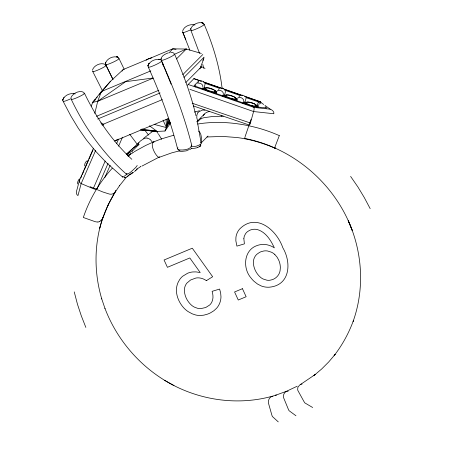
<?xml version="1.0" encoding="UTF-8"?>
<svg xmlns="http://www.w3.org/2000/svg" width="450" height="450" viewBox="0 0 450 450"><rect width="100%" height="100%" fill="white"/><g stroke="black" fill="none" stroke-linecap="round" stroke-linejoin="round"><path stroke-width="0.67" d="M105.469 63.714L105.508 62.606L105.469 63.714C106.189 58.596 114.249 55.041 118.519 57.741M92.424 70.273C93.589 65.424 101.222 61.948 105.48 64.637M161.072 59.023C161.494 55.569 165.42 53.955 168.3 52.852M182.548 31.506C183.308 26.443 190.513 23.552 195.007 24.981M161.061 59.366L161.078 58.607M62.814 100.074C63.962 95.276 70.763 92.509 75.24 93.898M148.033 65.919C149.226 61.127 155.981 58.326 160.47 59.732M190.682 29.222C191.903 24.401 199.479 20.852 203.732 23.586M162.951 65.205L163.074 63.855M202.787 87.21C203.456 84.847 200.959 83.211 198.872 83.143M205.183 83.745L203.873 88.656M225.596 91.147L224.488 95.4M246.037 98.274L244.929 102.527M189.264 149.513L186.204 150.879L181.8 151.403A4.742 0.793 -14.2 0 1 181.716 151.374M70.931 97.718C72.703 93.229 79.706 89.826 83.987 92.486M190.699 28.794L190.744 28.44M167.923 118.721L166.376 127.581L164.998 131.012L157.134 131.439L140.417 129.864M99.973 227.273C94.095 250.785 94.877 275.777 101.767 298.98L101.644 298.614L105.024 308.61M94.809 113.383L97.712 101.306L101.362 91.536L110.543 81.264L123.227 69.531L172.693 48.859L186.306 49.039L201.341 53.443M90.045 186.654A3.246 0.939 20.7 0 0 90.692 186.958L102.769 191.953L109.192 194.018A5.788 1.671 20.7 0 0 110.486 194.197C112.787 194.462 115.47 192.757 115.779 190.423M245.076 136.71L250.779 120.077A3.246 0.416 -68.1 0 1 251.044 119.391M187.622 85.348A3.24 0.456 -70.8 0 1 188.162 84.465L254.036 107.438L270.231 109.198C272.087 109.845 274.303 111.538 273.831 113.749L253.592 111.544L250.414 123.019L192.201 103.219M168.885 118.963L166.376 127.581L154.198 124.38M102.853 217.519L99.709 228.15C103.112 215.038 108.585 202.523 115.723 191.019M195.272 86.957L195.885 84.938M197.882 83.638L198.653 81.084L193.995 85.776L253.699 106.594L266.85 108.022L265.151 106.796M222.643 96.064C225.529 92.317 219.741 88.448 216.838 91.187M243.084 103.191C245.97 99.444 240.182 95.574 237.279 98.314M245.751 97.509L258.356 101.903L257.006 106.369L258.137 107.184M257.738 107.19L258.345 105.176M201.088 67.697L201.347 66.87A7.374 7.296 -49.5 0 1 204.733 68.304A10.62 10.496 -65.7 0 1 205.014 68.529M102.707 218.362L108.039 205.116L107.814 205.588L114.576 193.089M170.347 122.754L169.869 124.065L164.998 131.012M213.885 92.942L215.196 90.872L216.709 92.256M234.326 100.069L235.637 97.999L237.15 99.388M126.427 173.453C127.243 176.141 134.241 168.834 135.579 167.608A7.571 1.496 -40.3 0 0 137.194 165.459M199.935 68.889L203.574 59.276M200.773 145.311L200.903 144.984M203.214 115.869L204.289 114.176M279.326 135.596L275.192 146.357A6.053 0.714 -66.2 0 0 275.057 146.807A4.984 0.591 -66.2 0 0 274.838 147.938L274.849 148.033M91.192 106.2L92.79 102.302L101.362 91.536L150.834 70.864M169.38 120.476L166.376 127.581L163.035 120.094M105.188 161.027L93.229 188.691L81.174 183.578A3.369 2.081 20.6 0 1 79.538 180.411M97.245 188.342L108.045 163.401M116.623 143.578L118.558 139.101M93.482 148.219L79.464 180.377L76.888 189.979C76.078 191.756 75.999 194.518 77.957 195.581L81.174 183.578L95.709 150.238M80.921 177.722L81.759 175.792M82.322 174.51L84.004 170.651M84.566 169.363L88.492 160.363M89.049 159.075L92.976 150.069M104.828 177.502L110.166 165.341M118.592 146.138L122.529 137.177M202.888 60.446L203.991 57.96M170.46 122.805L169.869 124.065L169.723 122.681M138.139 143.747L140.068 141.272L143.409 138.864M78.261 180.54L77.406 182.768L77.529 183.982M218.604 89.769L219.026 88.987M239.046 96.902L239.462 96.114M102.561 218.694L99.984 221.287M169.886 121.528L166.376 127.581L166.101 119.317M128.453 156.386L130.005 154.592L132.317 152.966M114.396 193.359L119.661 185.513L119.43 185.811L126.321 177.221M78.441 180.236L78.823 179.674M63.163 98.544L63.973 97.453M197.831 112.837L196.841 115.093L196.824 117.788M122.04 71.123L123.227 69.531M159.649 156.853L141.958 166.089M153.023 78.199L97.712 101.306L92.79 102.302L95.451 99.146M96.339 98.094L97.228 97.043M99.45 94.41L110.543 81.264M204.542 89.685L206.303 87.767C210.077 87.919 214.386 89.066 216.653 92.312M224.983 96.812L226.744 94.894C230.518 95.046 234.827 96.193 237.094 99.439M245.424 103.944L247.185 102.026C251.207 102.133 255.617 103.545 257.979 107.01M140.889 166.292L140.653 166.551M169.026 52.971L172.693 48.859L176.034 49.309M112.269 168.227C104.124 177.176 97.166 187.206 91.614 197.961A153.231 145.485 44.8 0 0 83.323 217.485L95.017 221.631A6.053 1.721 18.7 0 0 95.625 221.771A4.984 1.417 18.7 0 0 97.582 221.991L97.858 221.979M198.877 147.026L200.43 145.828L199.311 146.773M242.747 103.157L244.131 102.628L246.308 102.904C248.687 105.12 252.034 105.896 255.206 106.003L256.078 105.126L257.895 107.094M92.79 102.302L95.743 99.326M176.468 58.944L186.306 49.039L185.074 49.286M182.756 74.694L202.815 54.512M183.999 77.394L204.053 57.206M185.816 82.508L201.347 66.87L200.34 67.101M188.162 84.465L193.894 78.694L201.139 81.225M126.838 154.575L138.651 142.678M126.596 154.648L132.598 150.806L138.892 144.472L139.022 144.759M196.712 121.804L204.092 114.373M197.241 122.181L200.779 118.614L203.906 117.709L211.815 116.595L223.262 116.111M201.594 142.481L207.996 136.041M140.484 166.719L137.183 168.896M200.43 145.828L199.721 146.514M130.899 173.942L130.579 174.274L132.834 172.811M126.427 153.922L133.408 147.915L138.892 144.472M127.108 173.987L124.059 176.456L122.631 177.058L106.2 162.416L95.715 151.341L86.479 139.995L78.328 128.317L70.942 116.123L63.152 101.368M128.576 175.303L126.793 176.968L128.042 176.029M128.818 175.095L129.139 174.814M129.476 174.527L129.819 174.24M131.608 173.323L131.996 172.997M190.71 148.978L189.979 149.518M132.069 172.935L132.474 172.609M130.624 173.936L130.292 174.206M130.072 174.386L128.227 175.877M258.767 104.389L259.521 103.793M143.899 138.105L153.292 130.854M134.505 171.591L137.07 169.464L136.569 169.667M133.56 172.282L133.071 172.637M222.683 96.233C225.231 94.522 228.836 94.59 231.536 95.985M243.118 103.359C245.852 101.548 249.688 101.722 252.501 103.376L252.248 102.954M97.712 101.306L125.617 81.686L152.977 78.024M135.203 170.556L135.501 170.347M117.883 139.275L114.958 140.906A20.7 13.033 70.7 0 1 114.525 141.058M146.081 60.216L148.444 58.708L151.802 57.825M206.37 280.665L212.653 276.733L192.291 248.203L164.059 259.999L167.422 267.311L189.81 257.957L200.199 272.537L195.998 271.896L192.808 271.952A19.232 18.259 44.8 0 0 187.599 273.257L182.655 276.249A18.422 17.494 44.8 0 0 179.578 279.714L178.189 282.218A22.067 20.953 44.8 0 0 177.148 285.03L176.901 285.998A20.047 19.035 44.8 0 0 176.417 290.964C176.704 297.113 179.46 303.007 183.487 307.592A23.715 22.517 44.8 0 0 188.173 311.631L192.223 313.83L195.649 314.972A19.519 18.534 44.8 0 0 200.295 315.501L203.839 315.157L207.433 314.168A29.706 28.204 44.8 0 0 210.549 312.817L213.891 310.736L216.602 308.233A18.911 17.955 44.8 0 0 219.487 303.683A19.727 18.731 44.8 0 0 220.123 301.989A18.787 17.837 44.8 0 0 220.972 296.679L220.646 292.95L219.606 289.074L212.124 291.33C213.126 294.767 213.502 298.642 211.888 301.956A11.627 11.042 44.8 0 1 209.655 305.021L205.763 307.496L200.891 308.604A12.701 12.06 44.8 0 1 197.454 308.25L194.732 307.277A14.541 13.804 44.8 0 1 191.576 305.274C187.088 301.309 184.072 295.251 184.444 289.192A12.814 12.167 44.8 0 1 185.226 285.941A12.105 11.498 44.8 0 1 186.868 283.118L190.569 280.012L195.874 278.038A12.679 12.037 44.8 0 1 199.924 278.004A14.771 14.023 44.8 0 1 206.376 280.648M87.159 160.757C85.489 161.747 84.403 164.008 84.724 165.938M200.087 144.692L196.262 146.211L191.109 146.857M312.671 407.514L304.853 402.913A1.806 0.546 60.2 0 1 304.526 402.452A52.532 15.958 60.2 0 1 303.879 401.411L297.939 390.617A4.809 1.463 60.2 0 1 297.686 389.745L297.838 387.371L299.576 385.121L315.242 374.484L313.959 375.542L321.593 369.062L328.674 361.986L335.166 354.358L334.114 355.646C342.326 345.021 348.846 333.135 353.441 320.512L353.137 321.351C364.77 288.793 362.498 251.966 348.204 220.607L352.187 230.327M79.065 179.336L79.869 178.847M134.297 151.701L145.586 145.507L153.332 141.998L161.291 138.949L173.711 135.231M245.436 138.442L245.002 138.578L244.822 138.071A5.788 0.737 -68.1 0 1 244.935 137.306M300.645 384.311L302.046 384.086M153.315 142.003C149.878 144.782 155.469 155.886 158.878 157.444L171.709 152.865L179.831 150.761M297.214 386.207L286.566 391.252L275.462 395.297L276.249 395.055C239.237 406.665 197.702 400.596 164.768 380.413L173.97 385.56M174.274 54.366L186.306 49.039M96.418 116.336L158.844 90.253M97.661 119.036L160.088 92.953M101.869 124.808L162.281 99.63M115.796 140.524L168.666 118.44M222.531 95.946L226.305 95.332M242.972 103.073L246.746 102.465M202.331 88.723C205.144 87.722 208.378 87.311 211.095 88.853M222.311 96.03L223.689 95.501L225.866 95.777C228.87 99.146 233.803 97.836 237.223 100.221M125.899 177.536L124.211 177.733M194.355 112.084L199.513 110.728M209.728 111.369L208.102 111.836A8.944 8.803 -35.2 0 0 204.232 114.12M197.612 124.043C217.901 120.679 238.888 122.76 258.643 128.171A153.231 145.485 44.8 0 1 279.304 135.608M202.511 88.763L205.723 88.065M224.235 95.608L226.811 95.051M244.035 102.876L245.323 102.6M133.864 152.505L133.751 152.516A8.803 6.064 63 0 0 132.322 152.972M206.983 136.98L222.722 136.423L237.071 137.531C249.508 139.168 262.868 142.852 274.939 148.185M205.864 88.206L202.089 88.819L203.248 88.374L205.431 88.644C208.243 91.839 212.85 90.81 216.169 92.756M170.702 52.335L172.732 52.487L174.116 53.392M205.431 90.197L207.416 90.174L207.917 91.26M225.872 97.324L227.857 97.307M246.308 104.451L248.299 104.434M181.26 151.588L178.718 150.688M141.069 129.847L157.134 131.439L149.501 125.769M141.103 129.774L157.134 131.439L155.824 131.012M147.032 138.099L148.776 138.589L150.322 139.652M232.588 96.323L233.646 96.469L235.637 97.999L236.829 99.664M253.029 103.449L254.087 103.596L256.078 105.126L257.664 107.347L255.206 106.003M148.916 130.269L150.289 130.466M152.342 130.759L157.134 131.439L141.947 128.993M242.032 95.108L244.226 95.709M201.263 80.859L203.501 81.529M74.644 93.645L73.496 93.386L74.447 93.549M159.874 59.479L158.743 59.214L160.611 59.884M244.879 138.471C293.456 147.932 335.413 184.095 352.282 230.569M222.283 88.082L223.785 88.582M193.354 105.947L248.974 124.954M242.668 95.574L203.299 81.849M244.631 96.255L260.336 101.728M194.096 78.638L201.324 81.163M203.777 82.142L221.563 88.346M224.196 89.263L241.324 95.237M244.62 96.384L259.768 101.666L263.694 104.49M204.626 83.166L219.881 88.487M224.528 90.107L240.446 95.659M203.94 87.862L205.262 88.324M224.499 95.034L225.827 95.496M244.401 101.97L245.728 102.437M189.861 89.319L253.592 111.544M272.891 396.27C270.293 396.276 268.217 399.521 268.335 402.007A4.809 1.327 74.4 0 0 268.408 402.952L271.772 414.821A52.532 14.513 74.4 0 0 272.16 415.974A1.806 0.501 74.4 0 0 272.363 416.486L278.269 421.886M178.408 149.715C182.166 150.559 191.498 149.76 191.531 145.074M204.992 110.183L202.444 110.059L198.939 111.735A8.803 5.85 79.6 0 0 197.809 112.804M100.733 122.895L103.871 124.442M288.157 391.202C285.474 390.611 283.022 394.267 283.427 396.776A4.809 1.406 67.3 0 0 283.59 397.693L288.276 409.101A52.532 15.345 67.3 0 0 288.799 410.203A1.806 0.529 67.3 0 0 289.069 410.698L295.954 415.755M118.058 57.336L117.124 56.841L117.906 57.195M102.206 124.734L103.275 125.426M164.891 380.481C137.655 363.881 116.229 338.113 104.918 308.289M198.647 131.102C201.634 133.554 201.532 137.998 201.246 141.514A5.603 4.41 69.7 0 1 200.936 142.701M264.999 105.435L270.231 109.198M258.356 101.903L260.623 103.534M251.977 105.716L253.519 106.965M231.542 98.589L233.078 99.838M211.101 91.462L212.124 92.295M255.639 105.564L257.659 107.342M235.198 98.438L236.717 99.771M214.763 91.311L216.782 93.088L215.196 90.872L213.204 89.342L211.618 89.123L211.365 88.701M126.416 174.161C103.044 153.45 84.701 127.552 71.291 99.433M131.85 159.311C111.853 140.715 96.289 117.81 84.493 93.274M274.815 254.492L277.11 257.192L278.601 259.869A18.827 17.876 44.8 0 1 280.344 267.84L280.058 270.793A12.859 12.206 44.8 0 1 278.364 275.001A13.101 12.437 44.8 0 1 272.407 279.636L269.972 280.232A11.267 10.699 44.8 0 1 266.906 280.198L263.177 279.017A13.168 12.504 44.8 0 1 260.809 277.554C256.162 273.713 253.136 267.593 253.406 261.523A12.471 11.841 44.8 0 1 253.732 259.599A12.819 12.167 44.8 0 1 254.362 257.788L254.632 257.226A11.666 11.076 44.8 0 1 256.832 254.301L259.442 252.456A16.38 15.553 44.8 0 1 261.315 251.629L263.818 250.982A12.561 11.925 44.8 0 1 267.609 250.999L271.429 252.203A12.943 12.285 44.8 0 1 274.815 254.492M150.564 139.888L152.764 142.594M156.358 131.169L158.085 133.476M148.494 135L144.579 129.881M137.407 144.495L129.718 134.308M350.623 176.417L357.992 187.099L364.281 197.544L370.176 208.643M158.524 134.145L161.679 139.292M231.806 95.828L232.059 96.249M102.555 90.922L92.745 71.522M113.068 79.639L106.009 65.481M200.779 118.614L200.993 119.047M124.206 69.306L119.008 58.534M112.635 78.801L105.806 64.688M161.55 61.082C173.874 88.374 184.494 116.505 191.796 145.575M148.348 67.236C160.245 93.628 170.528 120.814 177.609 148.916M132.789 151.251L132.598 150.806M174.611 54.248C183.375 74.098 190.963 94.539 195.953 115.684M161.353 60.289L171.056 84.116M182.829 32.422L189.861 50.192M182.863 32.496L185.805 39.532M204.204 24.407C212.934 44.781 219.516 66.212 222.092 88.279M190.974 30.532L199.524 53.336M85.849 327.431L81.281 315.782L77.479 304.296L74.233 291.892M197.719 121.252L196.886 118.142M202.759 64.356L203.721 68.288M197.505 122.586L201.189 143.19M221.316 115.436L221.456 116.314M173.919 54.169A7.29 0.838 -24.7 0 1 168.283 58.056A7.29 0.838 -24.7 0 1 161.803 59.732M200.942 142.616A7.515 2.475 -8.6 0 1 200.047 144.692M198.321 146.925A4.528 0.9 -9 0 1 197.859 147.246M198.011 147.313A3.842 0.748 -8.2 0 1 191.531 148.399M191.846 148.292A4.32 0.748 -9.7 0 1 191.076 148.224M161.297 61.02A7.29 0.838 -24.7 0 1 154.941 65.081A7.29 0.838 -24.7 0 1 148.601 66.763M178.425 149.709A7.571 2.498 -14.4 0 1 177.969 147.814M83.891 93.246A7.29 0.838 -24.7 0 1 78.379 97.054A7.29 0.838 -24.7 0 1 71.544 98.961M71.235 98.539A7.29 0.838 -24.7 0 1 63.292 101.036M122.631 177.053A7.515 1.086 -44.9 0 1 122.586 176.614M105.576 65.368A7.29 0.838 -24.7 0 1 99.838 69.21A7.29 0.838 -24.7 0 1 92.908 71.224M118.541 58.483A7.29 0.838 -24.7 0 1 112.894 62.308A7.29 0.838 -24.7 0 1 105.975 64.299M191.081 29.582A7.29 0.838 -24.7 0 1 182.959 32.181M203.648 24.351A7.29 0.838 -24.7 0 1 198.096 28.159A7.29 0.838 -24.7 0 1 191.188 30.122M153.428 141.998A5.895 1.721 67.3 0 1 154.114 142.02M137.166 168.941A5.647 3.656 57.1 0 1 136.569 169.088M143.443 138.909A8.944 7.11 50.9 0 1 147.015 138.004M193.894 78.694A3.24 0.456 -70.8 0 1 194.141 78.784M254.014 107.516A3.369 0.709 -76.8 0 1 253.603 111.566M250.408 123.008A3.184 0.804 -77.5 0 1 249.761 124.605M259.751 101.745A3.369 1.597 -64.1 0 1 260.927 102.617M97.284 188.364A3.184 2.07 20.1 0 1 93.246 188.668M275.569 147.853A15.542 1.834 -66.2 0 1 274.798 148.146M102.78 217.502A15.249 4.343 18.7 0 1 102.454 218.655M99.889 221.248A15.542 4.421 18.7 0 1 97.954 222.03M204.48 88.02A20.604 20.368 -65.5 0 1 203.884 88.436M102.032 124.757A7.369 4.854 69.6 0 1 102.077 124.622M148.039 65.503L148.022 66.257L148.089 65.143L148.039 65.503M243.849 238.708L244.401 243.861L236.914 246.116L235.851 240.795L235.918 237.487A16.757 15.913 44.8 0 1 237.184 232.892A16.813 15.964 44.8 0 1 239.754 228.926C256.382 212.226 276.913 230.361 282.819 247.736C291.713 262.733 290.154 285.508 269.168 287.207A19.299 18.321 44.8 0 1 265.14 286.999A18.726 17.775 44.8 0 1 261.208 285.941L257.49 284.023L253.997 281.278A25.121 23.85 44.8 0 1 250.987 277.942C242.426 268.222 243.731 249.756 257.372 245.453A19.344 18.366 44.8 0 1 261.726 244.513C266.169 244.058 270.675 245.357 274.354 247.854C270.827 240.249 265.793 232.009 257.231 229.528A12.386 11.762 44.8 0 0 250.914 229.838A13.663 12.971 44.8 0 0 249.514 230.411L247.618 231.559A10.536 10.007 44.8 0 0 245.441 233.882L244.232 236.385L243.849 238.708M62.848 99.309L62.809 100.412L62.848 99.309M149.226 63.281L148.41 64.373L149.226 63.281M130.657 153.861L127.412 155.841L130.657 153.861M242.438 288.686L234.574 291.971L238.269 300.015L246.133 296.73L242.438 288.686M124.689 177.756L124.099 177.705L124.689 177.756M116.421 56.723L117.321 56.936L116.421 56.723M201.656 22.556L203.833 23.766L203.136 23.029L201.656 22.556"/></g></svg>
